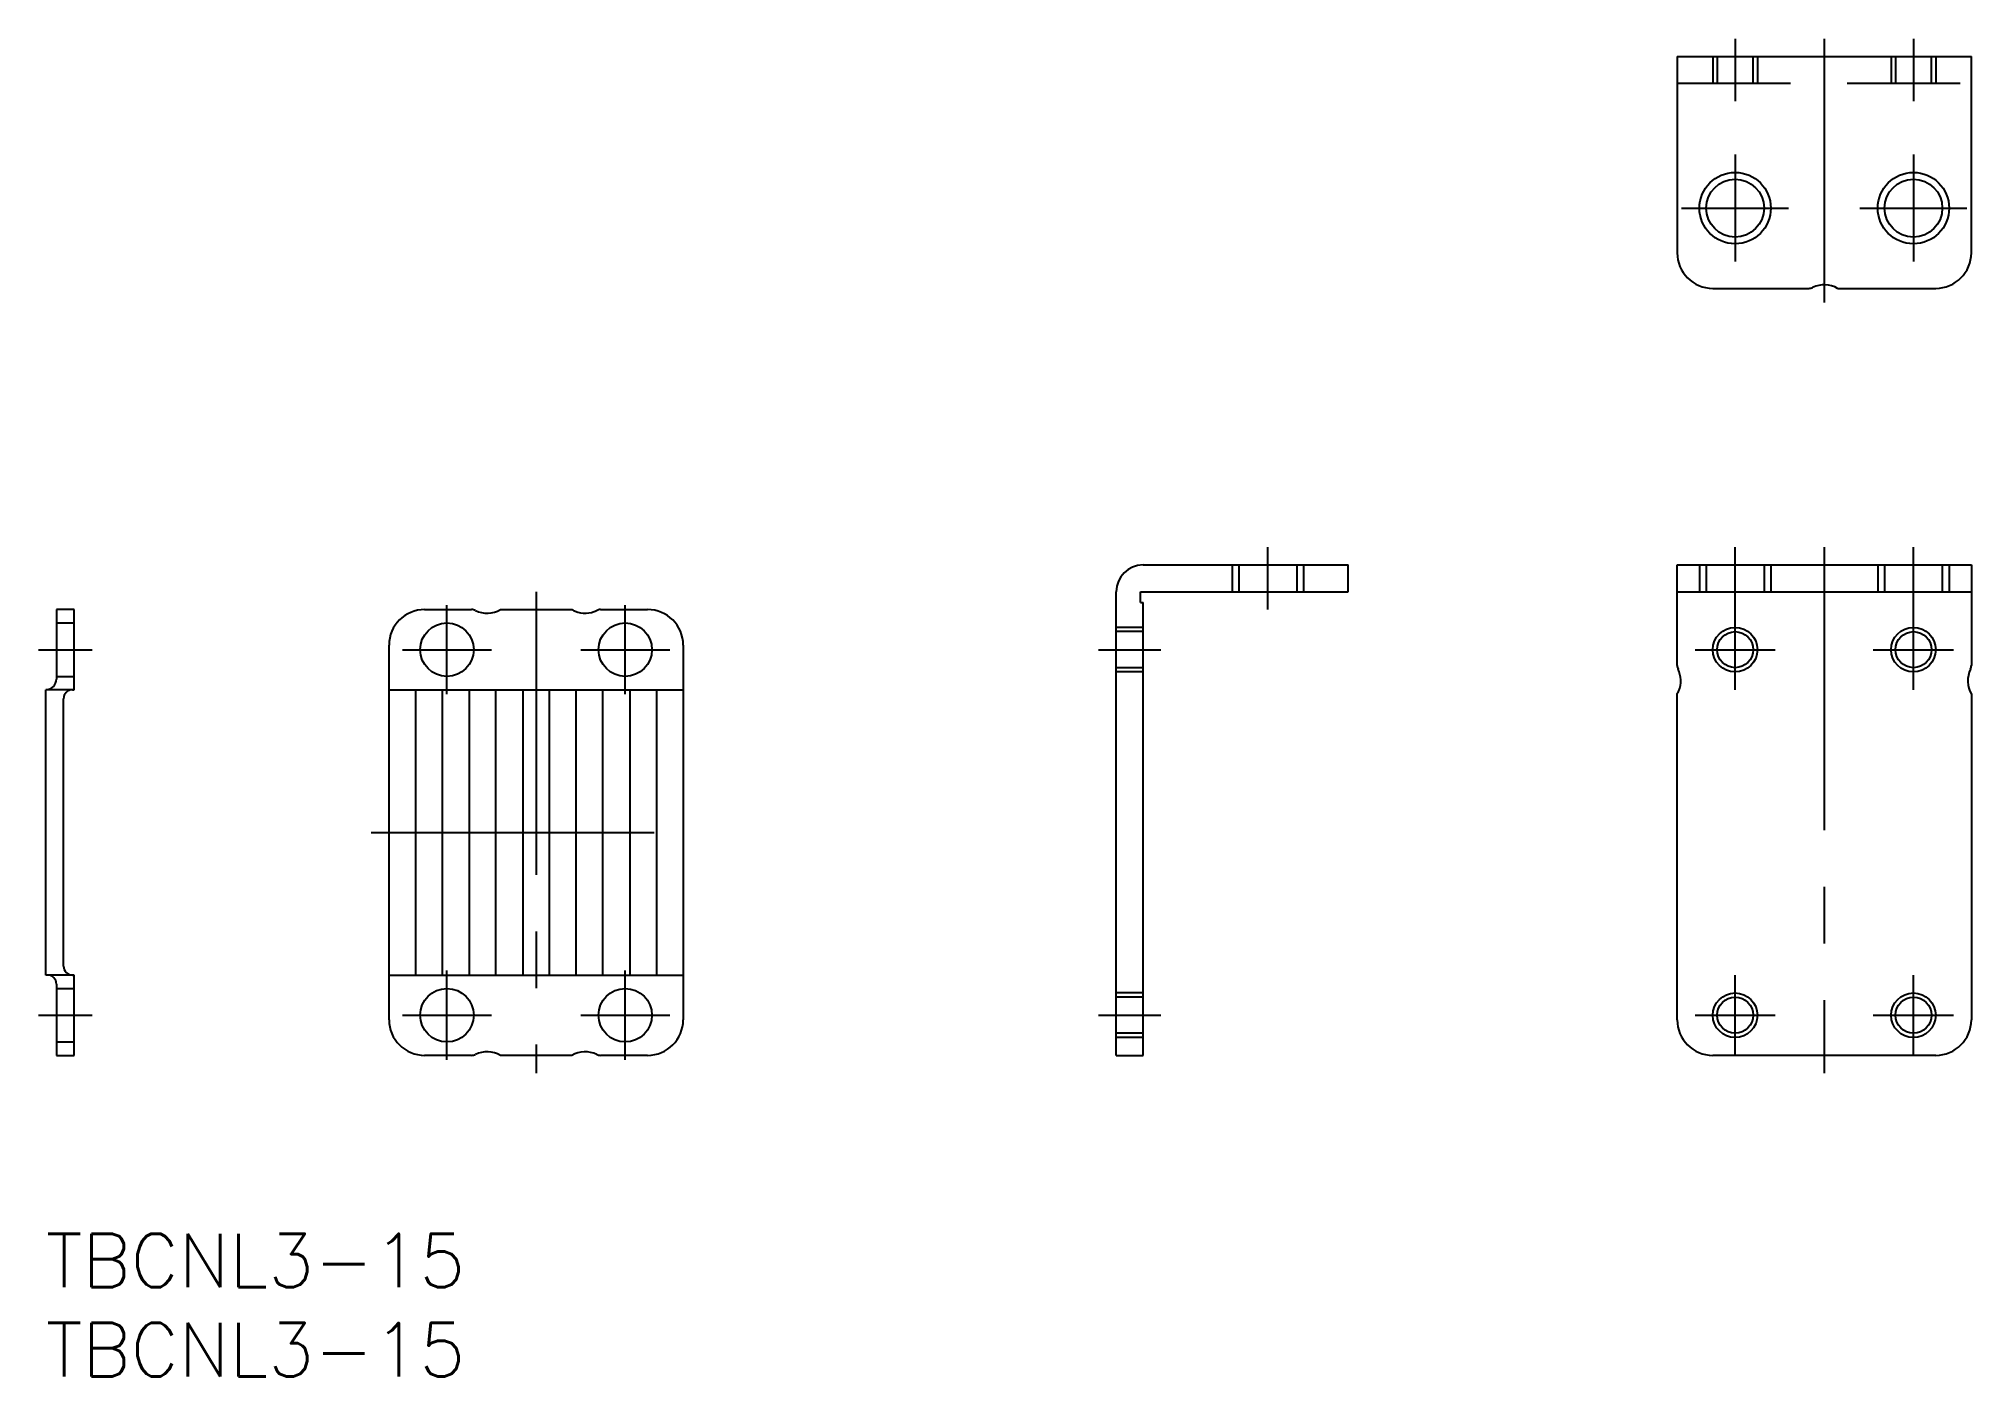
# Model space of a CAD drawing. Extents: x 0 to 108, y -8 to 67.
import ezdxf

# ---------------------------------------------------------------- set-up
doc = ezdxf.new("R2010")
doc.units = 0
doc.header["$LTSCALE"] = 0.5
doc.linetypes.add('CENTER', pattern=[50.8, 31.75, -6.35, 6.35, -6.35])
doc.linetypes.add('DASHED', pattern=[19.05, 12.7, -6.35])
for name, color, linetype in [('MSM_CENTER', 1, 'CENTER'), ('MSM_CONTINUOUS', 7, 'CONTINUOUS'), ('MSM_DASHED', 4, 'DASHED'), ('MSM_NARROW', 5, 'CONTINUOUS'), ('MSM_PART_NUMBER', 7, 'CONTINUOUS')]:
    doc.layers.add(name, color=color, linetype=linetype)
doc.styles.get("Standard").update_dxf_attribs({"font": 'txt.shx', "height": 1.5, "bigfont": 'bigfont.shx'})

# ---------------------------------------------------------------- blocks, each defined once
blk = doc.blocks.new('*U3')
at = {"layer": 'MSM_PART_NUMBER'}
blk.add_text('TBCNL3-15', height=3, dxfattribs=at).set_placement((0, -3))
blk = doc.blocks.new('*U4')
at = {"layer": 'MSM_PART_NUMBER'}
blk.add_text('TBCNL3-15', height=3, dxfattribs=at).set_placement((0, -8))

msp = doc.modelspace()

# ---------------------------------------------------------------- linework, layer by layer
at = {"layer": 'MSM_CENTER'}
for p, q in [((94.75, 67.01), (94.75, 63.51)), ((99.75, 67.01), (99.75, 52.21)), ((104.75, 67.01), (104.75, 63.51)), ((94.75, 60.51), (94.75, 54.51)), ((104.75, 60.51), (104.75, 54.51)), ((91.75, 57.51), (97.75, 57.51)), ((101.75, 57.51), (107.75, 57.51)), ((68.54, 35), (68.54, 38.5)), ((94.75, 30.5), (94.75, 38.5)), ((99.75, 38.5), (99.75, 9)), ((104.75, 30.5), (104.75, 38.5)), ((27.5, 36), (27.5, 9)), ((22.5, 30.25), (22.5, 35.25)), ((32.5, 30.25), (32.5, 35.25)), ((-0.4, 32.75), (2.6, 32.75)), ((20, 32.75), (25, 32.75)), ((30, 32.75), (35, 32.75)), ((59.04, 32.75), (62.54, 32.75)), ((92.5, 32.75), (97, 32.75)), ((102.5, 32.75), (107, 32.75)), ((18.25, 22.5), (36.75, 22.5)), ((22.5, 9.75), (22.5, 14.75)), ((32.5, 9.75), (32.5, 14.75)), ((94.75, 10), (94.75, 14.5)), ((104.75, 10), (104.75, 14.5)), ((-0.4, 12.25), (2.6, 12.25)), ((20, 12.25), (25, 12.25)), ((30, 12.25), (35, 12.25)), ((59.04, 12.25), (62.54, 12.25)), ((92.5, 12.25), (97, 12.25)), ((102.5, 12.25), (107, 12.25))]:
    msp.add_line(p, q, dxfattribs=at)
at = {"layer": 'MSM_CONTINUOUS'}
for p, q in [((91.5, 66.01), (91.5, 55.01)), ((91.5, 66.01), (108, 66.01)), ((108, 55.01), (108, 66.01)), ((93.5, 53.01), (98.88, 53.01)), ((100.5, 53.01), (106, 53.01)), ((61.54, 37.5), (73.04, 37.5)), ((73.04, 36), (73.04, 37.5)), ((91.5, 37.5), (108, 37.5)), ((91.5, 31.87), (91.5, 37.5)), ((108, 37.5), (108, 31.87)), ((60.04, 10), (60.04, 36)), ((61.39, 36), (73.04, 36)), ((61.39, 35.4), (61.39, 36)), ((91.5, 36), (108, 36)), ((1.6, 35), (0.6, 35)), ((0.6, 35), (0.6, 31.1)), ((1.6, 30.5), (1.6, 35)), ((21.25, 35), (23.87, 35)), ((25.49, 35), (29.52, 35)), ((31.12, 35), (33.75, 35)), ((61.39, 35.4), (61.54, 35.4)), ((61.54, 10), (61.54, 35.4)), ((19.25, 12), (19.25, 33)), ((35.75, 33), (35.75, 12)), ((0, 14.5), (0, 30.5)), ((1.5, 30.5), (1.6, 30.5)), ((19.25, 30.5), (35.75, 30.5)), ((20.75, 14.5), (20.75, 30.5)), ((22.25, 14.5), (22.25, 30.5)), ((23.75, 30.5), (23.75, 14.5)), ((25.25, 14.5), (25.25, 30.5)), ((26.75, 30.5), (26.75, 14.5)), ((28.25, 14.5), (28.25, 30.5)), ((29.75, 14.5), (29.75, 30.5)), ((31.25, 14.5), (31.25, 30.5)), ((32.75, 30.5), (32.75, 14.5)), ((34.25, 30.5), (34.25, 14.5)), ((35.75, 30.5), (35.75, 14.5)), ((1, 15), (1, 30)), ((91.5, 12), (91.5, 30.28)), ((108, 30.25), (108, 12)), ((0.1, 14.5), (0, 14.5)), ((1.5, 14.5), (1.6, 14.5)), ((1.6, 10), (1.6, 14.5)), ((19.25, 14.5), (35.75, 14.5)), ((0.6, 14), (0.6, 10)), ((0.6, 10), (1.6, 10)), ((23.87, 10), (21.25, 10)), ((29.5, 10), (25.49, 10)), ((33.75, 10), (31.12, 10)), ((60.04, 10), (61.54, 10)), ((106, 10), (93.5, 10))]:
    msp.add_line(p, q, dxfattribs=at)
for centre, radius in [((94.75, 57.51), 1.62), ((104.75, 57.51), 1.62), ((22.5, 32.75), 1.5), ((32.5, 32.75), 1.5), ((94.75, 32.75), 1.01), ((104.75, 32.75), 1.01), ((22.5, 12.25), 1.5), ((32.5, 12.25), 1.5), ((94.75, 12.25), 1.01), ((104.75, 12.25), 1.01)]:
    msp.add_circle(centre, radius, dxfattribs=at)
for centre, radius, start, end in [((93.5, 55.01), 2, 180, 270), ((106, 55.01), 2, 270, 0), ((99.75, 51.71), 1.5, 60.0736, 115.8419), ((98.88, 53.51), 0.5, 270, 295.8419), ((61.54, 36), 1.5, 90, 180), ((21.25, 33), 2, 90, 180), ((23.87, 34.5), 0.5, 64.1581, 90), ((24.75, 36.3), 1.5, 244.1581, 299.9264), ((29.95, 35.56), 0.7, 232.9097, 247.9757), ((30.25, 36.3), 1.5, 247.9757, 295.8419), ((31.12, 34.5), 0.5, 90, 115.8419), ((33.75, 33), 2, 0, 90), ((92, 31.87), 0.5, 180, 205.8419), ((90.2, 31), 1.5, 337.9757, 25.8419), ((109.3, 31), 1.5, 154.1581, 209.9264), ((107.5, 31.87), 0.5, 334.1581, 0), ((0, 31.1), 0.6, 270, 0), ((1.5, 30), 0.5, 90, 180), ((90.94, 30.7), 0.7, 322.9097, 337.9757), ((0.1, 14), 0.5, 0, 90), ((1.5, 15), 0.5, 180, 270), ((21.25, 12), 2, 180, 270), ((33.75, 12), 2, 270, 0), ((93.5, 12), 2, 180, 270), ((106, 12), 2, 270, 0), ((23.87, 10.5), 0.5, 270, 295.8419), ((24.75, 8.7), 1.5, 60.0736, 115.8419), ((30.25, 8.7), 1.5, 64.1581, 119.9264), ((31.12, 10.5), 0.5, 244.1581, 270)]:
    msp.add_arc(centre, radius, start, end, dxfattribs=at)
at = {"layer": 'MSM_DASHED'}
for p, q in [((93.5, 66.01), (93.5, 64.51)), ((93.74, 66.01), (93.74, 64.51)), ((95.75, 66.01), (95.75, 64.51)), ((96, 66.01), (96, 64.51)), ((103.5, 66.01), (103.5, 64.51)), ((103.74, 66.01), (103.74, 64.51)), ((105.75, 66.01), (105.75, 64.51)), ((106, 66.01), (106, 64.51)), ((91.5, 64.51), (108, 64.51)), ((66.54, 37.5), (66.54, 36)), ((66.91, 37.5), (66.91, 36)), ((70.16, 37.5), (70.16, 36)), ((70.54, 37.5), (70.54, 36)), ((92.75, 37.5), (92.75, 36)), ((93.13, 37.5), (93.13, 36)), ((96.37, 37.5), (96.37, 36)), ((96.75, 37.5), (96.75, 36)), ((102.75, 37.5), (102.75, 36)), ((103.13, 37.5), (103.13, 36)), ((106.37, 37.5), (106.37, 36)), ((106.75, 37.5), (106.75, 36)), ((0.6, 34.25), (1.6, 34.25)), ((61.54, 34), (60.04, 34)), ((61.54, 33.76), (60.04, 33.76)), ((61.54, 31.74), (60.04, 31.74)), ((61.54, 31.5), (60.04, 31.5)), ((1.6, 30.5), (0, 30.5)), ((0.6, 31.25), (1.6, 31.25)), ((1.6, 14.5), (0, 14.5)), ((0.6, 13.75), (1.6, 13.75)), ((61.54, 13.5), (60.04, 13.5)), ((61.54, 13.26), (60.04, 13.26)), ((61.54, 11.24), (60.04, 11.24)), ((61.54, 11), (60.04, 11)), ((0.6, 10.75), (1.6, 10.75))]:
    msp.add_line(p, q, dxfattribs=at)
at = {"layer": 'MSM_NARROW'}
for centre, radius in [((94.75, 57.51), 2), ((104.75, 57.51), 2), ((94.75, 32.75), 1.25), ((104.75, 32.75), 1.25), ((94.75, 12.25), 1.25), ((104.75, 12.25), 1.25)]:
    msp.add_circle(centre, radius, dxfattribs=at)

# ---------------------------------------------------------------- block references
at = {"layer": 'MSM_CONTINUOUS'}
for name in ['*U3', '*U4']:
    msp.add_blockref(name, (0, 0), dxfattribs=at)

doc.saveas('drawing.dxf')
